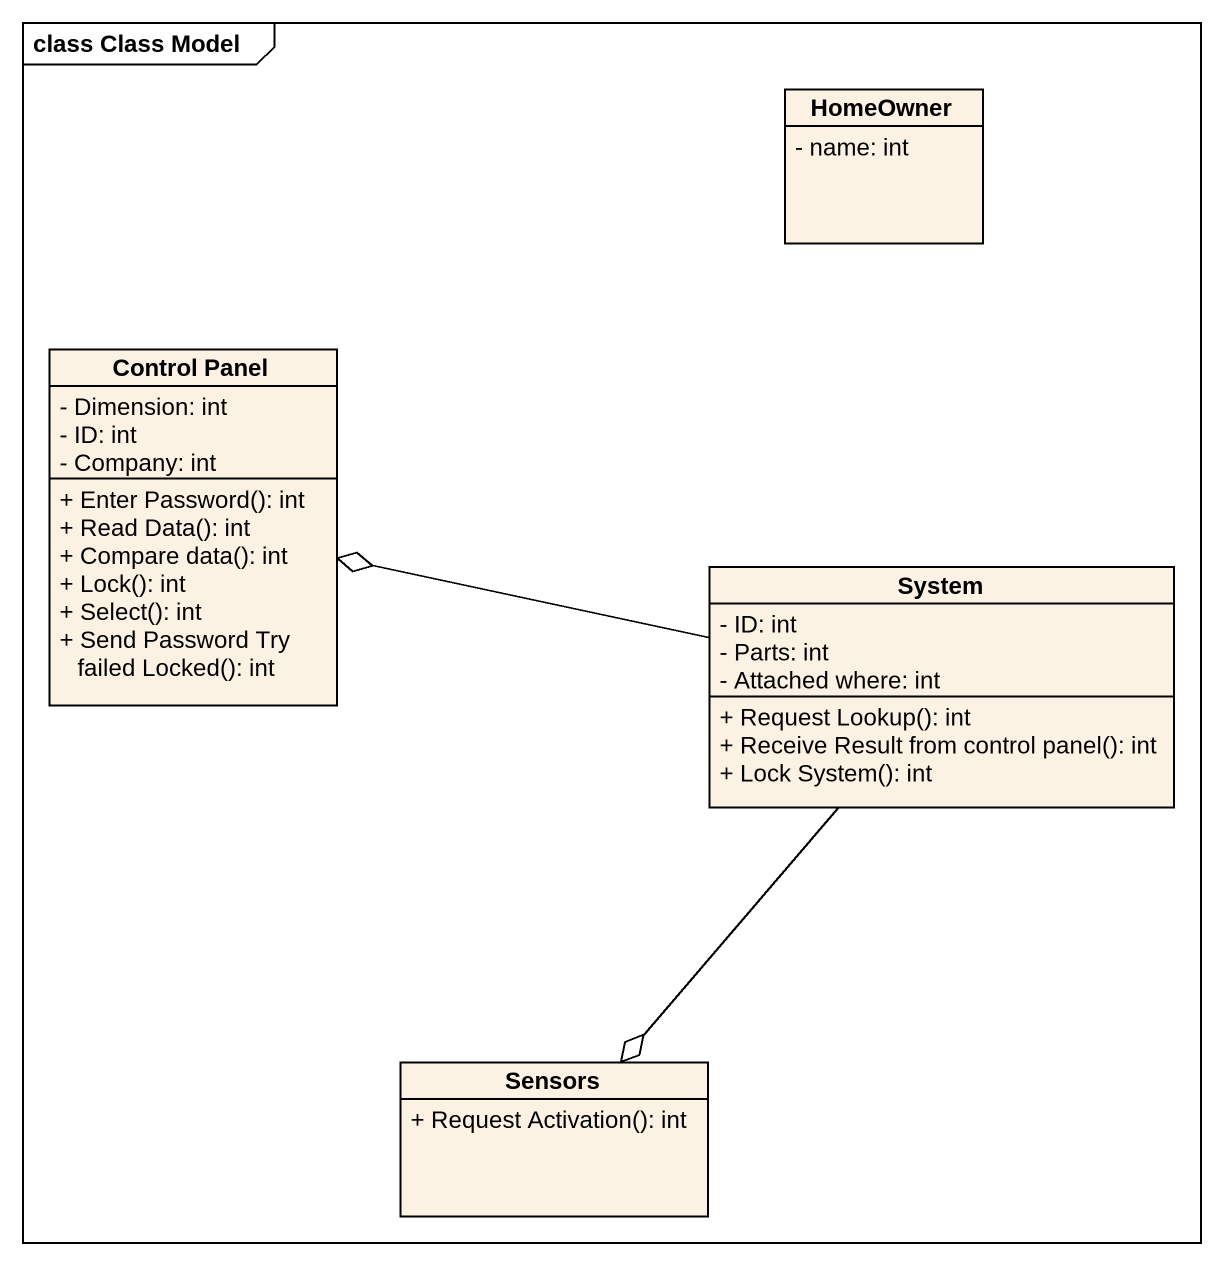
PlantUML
@startuml
mainframe class Class Model
hide circle
hide empty members
skinparam classAttributeIconSize 0
class HomeOwner {
  - name: int
}
class "Control Panel" as Control_Panel {
  - Dimension: int
  - ID: int
  - Company: int
  + Enter Password(): int
  + Read Data(): int
  + Compare data(): int
  + Lock(): int
  + Select(): int
  + Send Password Try failed Locked(): int
}
class System {
  - ID: int
  - Parts: int
  - Attached where: int
  + Request Lookup(): int
  + Receive Result from control panel(): int
  + Lock System(): int
}
class Sensors {
  + Request Activation(): int
}
System -left-o Control_Panel
System --o Sensors
@enduml
